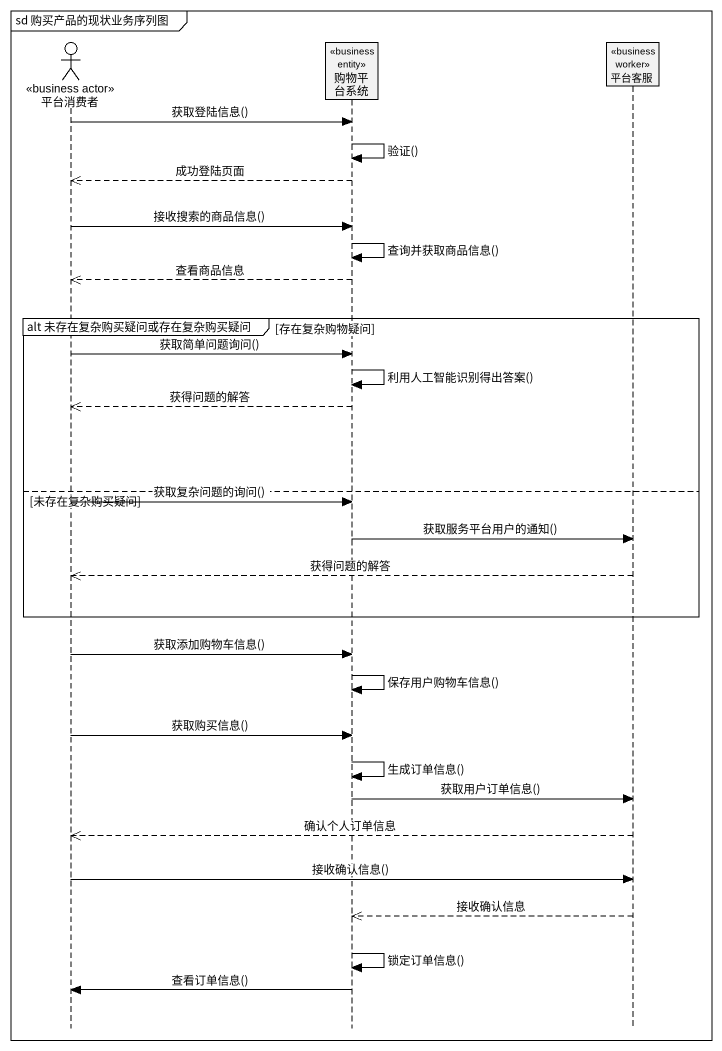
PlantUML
@startuml
mainframe sd 购买产品的现状业务序列图
hide footbox
actor 平台消费者 <<business actor>>
participant 购物平台系统 <<business entity>>
participant 平台客服 <<business worker>>

平台消费者 -> 购物平台系统 : 获取登陆信息()
购物平台系统 -> 购物平台系统 : 验证()
购物平台系统 -->> 平台消费者 : 成功登陆页面
平台消费者 -> 购物平台系统 : 接收搜索的商品信息()
购物平台系统 -> 购物平台系统 : 查询并获取商品信息()
购物平台系统 -->> 平台消费者 : 查看商品信息
group alt 未存在复杂购买疑问或存在复杂购买疑问 [存在复杂购物疑问]
  平台消费者 -> 购物平台系统 : 获取简单问题询问()
  购物平台系统 -> 购物平台系统 : 利用人工智能识别得出答案()
  购物平台系统 -->> 平台消费者 : 获得问题的解答
else 未存在复杂购买疑问
  平台消费者 -> 购物平台系统 : 获取复杂问题的询问()
  购物平台系统 -> 平台客服 : 获取服务平台用户的通知()
  平台客服 -->> 平台消费者 : 获得问题的解答
end
平台消费者 -> 购物平台系统 : 获取添加购物车信息()
购物平台系统 -> 购物平台系统 : 保存用户购物车信息()
平台消费者 -> 购物平台系统 : 获取购买信息()
购物平台系统 -> 购物平台系统 : 生成订单信息()
购物平台系统 -> 平台客服 : 获取用户订单信息()
平台客服 -->> 平台消费者 : 确认个人订单信息
平台消费者 -> 平台客服 : 接收确认信息()
平台客服 -->> 购物平台系统 : 接收确认信息
购物平台系统 -> 购物平台系统 : 锁定订单信息()
购物平台系统 -> 平台消费者 : 查看订单信息()
@enduml
